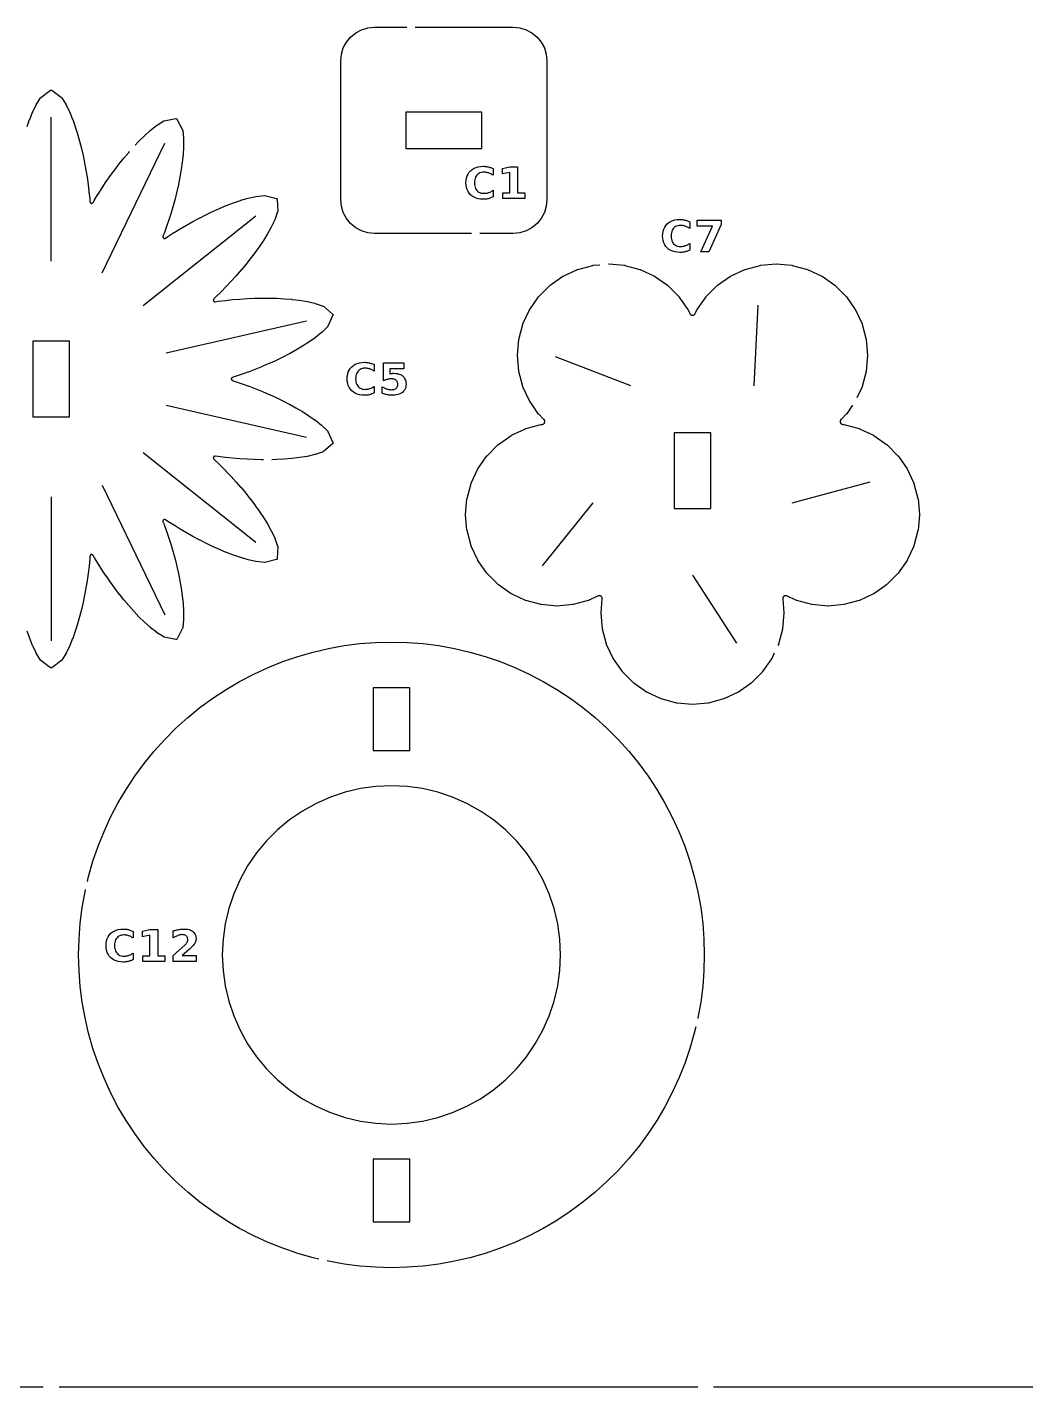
# Model space of a CAD drawing. Header units: millimetres. Extents: x 0 to 300, y 8 to 290.
# Drawn here: x 223.2 to 300, y 150 to 253.9 of the extents above; entities that cross this region are included whole.
import ezdxf

# ---------------------------------------------------------------- set-up
doc = ezdxf.new("R2010")
doc.units = ezdxf.units.MM
for name, color, linetype in [('CUT', 1, 'CONTINUOUS'), ('ENGRAVE', 5, 'CONTINUOUS'), ('SCORE', 7, 'CONTINUOUS')]:
    doc.layers.add(name, color=color, linetype=linetype)

msp = doc.modelspace()

# ---------------------------------------------------------------- linework, layer by layer
at = {"layer": 'CUT', "color": 1}
for points in [[(257.109, 238.125), (249.6963, 238.125), (249.1976, 238.1741), (248.7145, 238.3207), (248.2692, 238.5587), (247.8789, 238.8789), (247.5587, 239.2692), (247.3207, 239.7145), (247.1741, 240.1976), (247.125, 240.6963), (247.125, 251.3037), (247.1741, 251.8024), (247.3207, 252.2855), (247.5587, 252.7308), (247.8789, 253.1211), (248.2692, 253.4413), (248.7145, 253.6793), (249.1976, 253.8259), (249.6963, 253.875), (252.1633, 253.875)], [(252.8133, 253.875), (260.3037, 253.875), (260.8024, 253.8259), (261.2855, 253.6793), (261.7308, 253.4413), (262.1211, 253.1211), (262.4413, 252.7308), (262.6793, 252.2855), (262.8259, 251.8024), (262.875, 251.3037), (262.875, 240.6963), (262.8259, 240.1976), (262.6793, 239.7145), (262.4413, 239.2692), (262.1211, 238.8789), (261.7308, 238.5587), (261.2855, 238.3207), (260.8024, 238.1741), (260.3037, 238.125), (257.759, 238.125)], [(223.16, 246.2762), (223.3553, 246.8238), (223.3575, 246.8296), (223.581, 247.3765), (223.5845, 247.3844), (223.8486, 247.9297), (223.8555, 247.9423), (224.1938, 248.487), (224.2034, 248.5011), (224.2166, 248.5119), (224.9519, 249.0585), (224.9989, 249.0902), (225.0459, 249.0585), (225.7812, 248.512), (225.7944, 248.5012), (225.8041, 248.4871), (226.1424, 247.9424), (226.1493, 247.9298), (226.4134, 247.3845), (226.4169, 247.3766), (226.6405, 246.8298), (226.6427, 246.824), (226.8381, 246.2764), (226.8397, 246.2717), (227.0134, 245.7237), (227.0146, 245.7197), (227.1703, 245.1714), (227.1712, 245.1679), (227.3113, 244.6194), (227.3121, 244.6162), (227.4381, 244.0676), (227.4388, 244.0646), (227.5518, 243.5159), (227.5524, 243.513), (227.6533, 242.9643), (227.6538, 242.9615), (227.7431, 242.4128), (227.7435, 242.4101), (227.8216, 241.8613), (227.8219, 241.8587), (227.8892, 241.3099), (227.8895, 241.3072), (227.946, 240.7584), (227.9463, 240.7558), (227.9651, 240.5318), (227.9669, 240.5179), (227.9697, 240.5061), (227.9736, 240.4946), (227.9786, 240.4836), (227.9846, 240.4731), (227.9916, 240.4632), (227.9996, 240.454), (228.0084, 240.4457), (228.018, 240.4382), (228.0282, 240.4317), (228.039, 240.4263), (228.0503, 240.4219), (228.062, 240.4186), (228.074, 240.4165), (228.086, 240.4156), (228.0982, 240.4158), (228.1102, 240.4172), (228.1221, 240.4197), (228.1336, 240.4234), (228.1448, 240.4282), (228.1554, 240.4341), (228.1654, 240.441), (228.1747, 240.4488), (228.1832, 240.4574), (228.1908, 240.4669), (228.1984, 240.4785), (228.3126, 240.6722), (228.3139, 240.6745), (228.603, 241.1444), (228.6044, 241.1467), (228.903, 241.612), (228.9045, 241.6142), (229.2129, 242.0748), (229.2144, 242.077), (229.5329, 242.5327), (229.5346, 242.535), (229.8635, 242.9857), (229.8653, 242.988), (230.2051, 243.4333), (230.207, 243.4358), (230.5586, 243.8754), (230.5607, 243.8779), (230.9248, 244.3113), (230.9272, 244.3141), (230.9825, 244.3765)], [(231.4173, 244.8595), (231.7024, 245.1621), (231.7058, 245.1656), (232.1194, 245.5742), (232.1239, 245.5785), (232.5626, 245.9742), (232.5692, 245.9798), (233.0437, 246.3566), (233.0554, 246.3649), (233.5965, 246.709), (233.6113, 246.7174), (233.6279, 246.7214), (234.5275, 246.8949), (234.5836, 246.9031), (234.6122, 246.8541), (235.0376, 246.0427), (235.0448, 246.0272), (235.0474, 246.0103), (235.1158, 245.3728), (235.1166, 245.3584), (235.118, 244.7526), (235.1177, 244.7439), (235.0818, 244.1542), (235.0813, 244.148), (235.0198, 243.5699), (235.0192, 243.565), (234.9379, 242.9959), (234.9372, 242.9918), (234.8396, 242.4302), (234.839, 242.4266), (234.7272, 241.8717), (234.7265, 241.8684), (234.602, 241.3195), (234.6013, 241.3165), (234.4651, 240.7731), (234.4644, 240.7703), (234.3172, 240.2321), (234.3164, 240.2294), (234.1588, 239.6963), (234.158, 239.6936), (233.9902, 239.1653), (233.9894, 239.1628), (233.8119, 238.6392), (233.811, 238.6367), (233.6238, 238.1177), (233.6229, 238.1152), (233.5427, 237.9052), (233.5383, 237.8919), (233.5357, 237.8801), (233.5342, 237.8681), (233.5339, 237.8559), (233.5348, 237.8438), (233.5368, 237.8319), (233.54, 237.8202), (233.5443, 237.8089), (233.5497, 237.798), (233.5561, 237.7877), (233.5635, 237.7781), (233.5718, 237.7692), (233.5809, 237.7612), (233.5907, 237.7541), (233.6012, 237.748), (233.6122, 237.743), (233.6237, 237.739), (233.6355, 237.7362), (233.6475, 237.7345), (233.6596, 237.734), (233.6717, 237.7346), (233.6837, 237.7365), (233.6955, 237.7395), (233.7069, 237.7436), (233.7178, 237.7488), (233.7298, 237.756), (233.9167, 237.881), (233.9189, 237.8824), (234.3832, 238.1804), (234.3854, 238.1818), (234.8564, 238.4715), (234.8587, 238.4729), (235.3364, 238.754), (235.3388, 238.7554), (235.8234, 239.0278), (235.8259, 239.0291), (236.3178, 239.2924), (236.3204, 239.2938), (236.8198, 239.5475), (236.8226, 239.5489), (237.33, 239.7924), (237.3331, 239.7938), (237.8492, 240.0263), (237.8525, 240.0278), (238.3782, 240.2479), (238.3821, 240.2495), (238.9188, 240.4554), (238.9235, 240.4571), (239.4734, 240.6458), (239.4794, 240.6477), (240.0463, 240.8139), (240.0546, 240.8161), (240.6456, 240.9497), (240.6598, 240.9521), (241.2966, 241.0273), (241.3136, 241.0285), (241.3303, 241.0249), (242.216, 240.7909), (242.2701, 240.7739), (242.2747, 240.7173), (242.3058, 239.8017), (242.3056, 239.7847), (242.3006, 239.7683), (242.0857, 239.1642), (242.0802, 239.1509), (241.8185, 238.6045), (241.8145, 238.5968), (241.5264, 238.0811), (241.5232, 238.0757), (241.2169, 237.5815), (241.2142, 237.5774), (240.8941, 237.0999), (240.8917, 237.0965), (240.5601, 236.6329), (240.5579, 236.6299), (240.2165, 236.1785), (240.2144, 236.1758), (239.8641, 235.7353), (239.8622, 235.7329), (239.5037, 235.3024), (239.5018, 235.3001), (239.1357, 234.8792), (239.1338, 234.877), (238.7605, 234.4651), (238.7586, 234.4631), (238.3783, 234.0599), (238.3764, 234.0579), (237.9893, 233.6632), (237.9874, 233.6613), (237.5936, 233.2749), (237.5917, 233.2731), (237.4283, 233.1187), (237.4186, 233.1087), (237.4111, 233.0991), (237.4045, 233.0889), (237.399, 233.0781), (237.3945, 233.0669), (237.3912, 233.0552), (237.389, 233.0433), (237.388, 233.0312), (237.3881, 233.0191), (237.3894, 233.007), (237.3919, 232.9951), (237.3955, 232.9836), (237.4002, 232.9724), (237.406, 232.9617), (237.4128, 232.9517), (237.4206, 232.9424), (237.4292, 232.9338), (237.4386, 232.9261), (237.4486, 232.9194), (237.4593, 232.9137), (237.4705, 232.9091), (237.4821, 232.9055), (237.494, 232.9031), (237.5061, 232.9019), (237.5182, 232.9018), (237.5321, 232.9031), (237.7547, 232.9346), (237.7573, 232.935), (238.305, 233.002), (238.3076, 233.0023), (238.8576, 233.0589), (238.8602, 233.0592), (239.4126, 233.1052), (239.4154, 233.1054), (239.9702, 233.1405), (239.973, 233.1407), (240.5304, 233.1645), (240.5334, 233.1646), (241.0934, 233.1765), (241.0965, 233.1765), (241.6594, 233.1758), (241.6627, 233.1757), (242.2286, 233.1612), (242.2323, 233.1611), (242.8014, 233.1314), (242.8056, 233.1311), (243.3785, 233.0838), (243.3834, 233.0833), (243.9608, 233.0147), (243.967, 233.0138), (244.5498, 232.9176), (244.5583, 232.9159), (245.1487, 232.7798), (245.1626, 232.7759), (245.7689, 232.5673), (245.7848, 232.561), (245.7982, 232.5506), (246.4947, 231.9554), (246.5361, 231.9166), (246.5157, 231.8637), (246.1465, 231.0252), (246.1389, 231.01), (246.1273, 230.9974), (245.6715, 230.5464), (245.6608, 230.5368), (245.188, 230.158), (245.181, 230.1528), (244.6976, 229.8132), (244.6925, 229.8097), (244.2021, 229.4974), (244.1979, 229.4948), (243.7022, 229.2035), (243.6986, 229.2014), (243.1987, 228.9276), (243.1955, 228.9259), (242.692, 228.6673), (242.689, 228.6658), (242.1822, 228.4209), (242.1794, 228.4196), (241.6697, 228.1873), (241.667, 228.1861), (241.1545, 227.9656), (241.1519, 227.9645), (240.6368, 227.7554), (240.6342, 227.7544), (240.1166, 227.5561), (240.1141, 227.5552), (239.594, 227.3675), (239.5915, 227.3666), (239.069, 227.1894), (239.0665, 227.1886), (238.8523, 227.1204), (238.8392, 227.1155), (238.8283, 227.1102), (238.818, 227.1038), (238.8083, 227.0965), (238.7994, 227.0883), (238.7913, 227.0792), (238.7842, 227.0694), (238.778, 227.059), (238.7729, 227.048), (238.7688, 227.0366), (238.7659, 227.0248), (238.7641, 227.0128), (238.7636, 227.0007), (238.7641, 226.9886), (238.7659, 226.9766), (238.7688, 226.9648), (238.7729, 226.9534), (238.778, 226.9424), (238.7842, 226.9319), (238.7913, 226.9222), (238.7994, 226.9131), (238.8083, 226.9049), (238.818, 226.8976), (238.8283, 226.8912), (238.8392, 226.8859), (238.8523, 226.881), (239.0666, 226.8128), (239.069, 226.812), (239.5915, 226.6348), (239.594, 226.6339), (240.1141, 226.4463), (240.1166, 226.4454), (240.6343, 226.2472), (240.6368, 226.2462), (241.152, 226.0371), (241.1546, 226.036), (241.6671, 225.8156), (241.6698, 225.8144), (242.1795, 225.5821), (242.1824, 225.5808), (242.6891, 225.3359), (242.6921, 225.3344), (243.1957, 225.0759), (243.1989, 225.0742), (243.6988, 224.8004), (243.7025, 224.7984), (244.1981, 224.5071), (244.2023, 224.5046), (244.6927, 224.1922), (244.6979, 224.1888), (245.1814, 223.8492), (245.1883, 223.844), (245.6611, 223.4653), (245.6719, 223.4557), (246.1277, 223.0047), (246.1393, 222.9922), (246.1469, 222.9769), (246.5161, 222.1385), (246.5366, 222.0855), (246.4952, 222.0467), (245.7988, 221.4515), (245.7853, 221.441), (245.7695, 221.4347), (245.1631, 221.2261), (245.1493, 221.2222), (244.5589, 221.086), (244.5504, 221.0844), (243.9676, 220.9881), (243.9614, 220.9872), (243.384, 220.9186), (243.3791, 220.9181), (242.8062, 220.8707), (242.802, 220.8704), (242.2329, 220.8406), (242.2292, 220.8405), (241.862, 220.8311)], [(280.2444, 206.0408), (280.056, 205.6368), (280.0507, 205.6266), (280.0446, 205.617), (279.3592, 204.6381), (279.3522, 204.629), (279.3445, 204.6205), (278.4995, 203.7755), (278.491, 203.7678), (278.4819, 203.7608), (277.503, 203.0754), (277.4934, 203.0693), (277.4832, 203.064), (276.4002, 202.5589), (276.3896, 202.5546), (276.3787, 202.5511), (275.2244, 202.2418), (275.2132, 202.2394), (275.2019, 202.2379), (274.0114, 202.1337), (274, 202.1332), (273.9886, 202.1337), (272.7981, 202.2379), (272.7868, 202.2394), (272.7756, 202.2418), (271.6213, 202.5511), (271.6104, 202.5546), (271.5998, 202.5589), (270.5168, 203.064), (270.5066, 203.0693), (270.497, 203.0754), (269.5181, 203.7608), (269.509, 203.7678), (269.5005, 203.7755), (268.6555, 204.6205), (268.6478, 204.629), (268.6408, 204.6381), (267.9554, 205.617), (267.9493, 205.6266), (267.944, 205.6368), (267.4389, 206.7198), (267.4346, 206.7304), (267.4311, 206.7413), (267.1218, 207.8956), (267.1194, 207.9068), (267.1179, 207.9181), (267.0137, 209.1086), (267.0132, 209.12), (267.0137, 209.1314), (267.1067, 210.1942), (267.1076, 210.2184), (267.1062, 210.2408), (267.1026, 210.2629), (267.0968, 210.2846), (267.0888, 210.3056), (267.0789, 210.3256), (267.0669, 210.3446), (267.0532, 210.3623), (267.0377, 210.3786), (267.0207, 210.3932), (267.0024, 210.4061), (266.9828, 210.417), (266.9623, 210.426), (266.9409, 210.4329), (266.919, 210.4376), (266.8967, 210.4401), (266.8743, 210.4404), (266.852, 210.4384), (266.8299, 210.4343), (266.8084, 210.4279), (266.7859, 210.4188), (266.0527, 210.0768), (266.0421, 210.0725), (266.0312, 210.069), (264.8769, 209.7597), (264.8657, 209.7573), (264.8544, 209.7558), (263.6639, 209.6516), (263.6525, 209.6511), (263.6411, 209.6516), (262.4506, 209.7558), (262.4393, 209.7573), (262.4281, 209.7597), (261.2738, 210.069), (261.2629, 210.0725), (261.2523, 210.0768), (260.1693, 210.5819), (260.1591, 210.5872), (260.1495, 210.5933), (259.1706, 211.2787), (259.1615, 211.2857), (259.1531, 211.2934), (258.308, 212.1384), (258.3003, 212.1469), (258.2934, 212.156), (257.6079, 213.1349), (257.6018, 213.1445), (257.5965, 213.1546), (257.0915, 214.2377), (257.0871, 214.2483), (257.0836, 214.2592), (256.7743, 215.4135), (256.7719, 215.4247), (256.7704, 215.436), (256.6662, 216.6265), (256.6657, 216.6379), (256.6662, 216.6493), (256.7704, 217.8398), (256.7719, 217.8511), (256.7743, 217.8623), (257.0836, 219.0166), (257.0871, 219.0275), (257.0915, 219.0381), (257.5965, 220.1211), (257.6018, 220.1313), (257.6079, 220.1409), (258.2934, 221.1198), (258.3003, 221.1289), (258.308, 221.1373), (259.1531, 221.9824), (259.1615, 221.9901), (259.1706, 221.997), (260.1495, 222.6825), (260.1591, 222.6886), (260.1693, 222.6939), (261.2523, 223.1989), (261.2629, 223.2033), (261.2738, 223.2068), (262.4281, 223.5161), (262.4393, 223.5185), (262.4506, 223.52), (262.5129, 223.5255), (262.5367, 223.5287), (262.5582, 223.5339), (262.5792, 223.5412), (262.5993, 223.5505), (262.6185, 223.5617), (262.6364, 223.5748), (262.6529, 223.5895), (262.6679, 223.6059), (262.6813, 223.6236), (262.6928, 223.6425), (262.7024, 223.6625), (262.71, 223.6834), (262.7155, 223.7049), (262.7188, 223.7268), (262.72, 223.7489), (262.719, 223.7711), (262.7158, 223.793), (262.7105, 223.8146), (262.7031, 223.8355), (262.6936, 223.8555), (262.6822, 223.8746), (262.669, 223.8924), (262.6529, 223.9102), (262.2604, 224.3027), (262.2527, 224.3111), (262.2457, 224.3202), (261.5603, 225.2991), (261.5542, 225.3087), (261.5489, 225.3189), (261.0438, 226.4019), (261.0395, 226.4125), (261.036, 226.4234), (260.7267, 227.5777), (260.7243, 227.5889), (260.7228, 227.6002), (260.6186, 228.7907), (260.6181, 228.8021), (260.6186, 228.8135), (260.7228, 230.004), (260.7243, 230.0153), (260.7267, 230.0265), (261.036, 231.1808), (261.0395, 231.1917), (261.0438, 231.2023), (261.5489, 232.2854), (261.5542, 232.2955), (261.5603, 232.3051), (262.2457, 233.284), (262.2527, 233.2931), (262.2604, 233.3016), (263.1054, 234.1466), (263.1139, 234.1543), (263.123, 234.1613), (264.1019, 234.8467), (264.1115, 234.8528), (264.1216, 234.8581), (265.2047, 235.3632), (265.2153, 235.3675), (265.2262, 235.371), (266.3805, 235.6803), (266.3917, 235.6827), (266.403, 235.6842), (266.9315, 235.7305)], [(267.579, 235.7871), (267.5935, 235.7884), (267.6049, 235.7889), (267.6163, 235.7884), (268.8068, 235.6842), (268.8181, 235.6827), (268.8293, 235.6803), (269.9836, 235.371), (269.9945, 235.3675), (270.0051, 235.3632), (271.0881, 234.8581), (271.0983, 234.8528), (271.1079, 234.8467), (272.0868, 234.1613), (272.0959, 234.1543), (272.1043, 234.1466), (272.9494, 233.3016), (272.9571, 233.2931), (272.964, 233.284), (273.6495, 232.3051), (273.6556, 232.2955), (273.6609, 232.2854), (273.7953, 231.9972), (273.8065, 231.9759), (273.8187, 231.9574), (273.8327, 231.9402), (273.8484, 231.9245), (273.8655, 231.9103), (273.8839, 231.898), (273.9034, 231.8875), (273.9239, 231.8789), (273.9451, 231.8725), (273.9668, 231.8681), (273.9889, 231.8659), (274.0111, 231.8659), (274.0332, 231.8681), (274.0549, 231.8725), (274.0761, 231.8789), (274.0966, 231.8875), (274.1161, 231.898), (274.1345, 231.9103), (274.1516, 231.9245), (274.1673, 231.9402), (274.1813, 231.9574), (274.1935, 231.9759), (274.2047, 231.9972), (274.3391, 232.2854), (274.3444, 232.2955), (274.3505, 232.3051), (275.036, 233.284), (275.0429, 233.2931), (275.0506, 233.3016), (275.8957, 234.1466), (275.9041, 234.1543), (275.9132, 234.1613), (276.8921, 234.8467), (276.9017, 234.8528), (276.9119, 234.8581), (277.9949, 235.3632), (278.0055, 235.3675), (278.0164, 235.371), (279.1707, 235.6803), (279.1819, 235.6827), (279.1932, 235.6842), (280.3837, 235.7884), (280.3951, 235.7889), (280.4065, 235.7884), (281.597, 235.6842), (281.6083, 235.6827), (281.6195, 235.6803), (282.7738, 235.371), (282.7847, 235.3675), (282.7953, 235.3632), (283.8784, 234.8581), (283.8885, 234.8528), (283.8981, 234.8467), (284.877, 234.1613), (284.8861, 234.1543), (284.8946, 234.1466), (285.7396, 233.3016), (285.7473, 233.2931), (285.7543, 233.284), (286.4397, 232.3051), (286.4458, 232.2955), (286.4511, 232.2854), (286.9562, 231.2023), (286.9605, 231.1917), (286.964, 231.1808), (287.2733, 230.0265), (287.2757, 230.0153), (287.2772, 230.004), (287.3814, 228.8135), (287.3819, 228.8021), (287.3814, 228.7907), (287.2772, 227.6002), (287.2757, 227.5889), (287.2733, 227.5777), (286.964, 226.4234), (286.9605, 226.4125), (286.9562, 226.4019), (286.5638, 225.5606)], [(286.233, 225.0039), (285.7543, 224.3202), (285.7473, 224.3111), (285.7396, 224.3027), (285.3471, 223.9102), (285.331, 223.8924), (285.3178, 223.8746), (285.3064, 223.8555), (285.297, 223.8355), (285.2895, 223.8146), (285.2842, 223.7931), (285.281, 223.7711), (285.28, 223.749), (285.2812, 223.7268), (285.2845, 223.7049), (285.29, 223.6834), (285.2976, 223.6626), (285.3072, 223.6426), (285.3187, 223.6236), (285.332, 223.6059), (285.3471, 223.5896), (285.3636, 223.5748), (285.3815, 223.5618), (285.4006, 223.5505), (285.4208, 223.5412), (285.4417, 223.534), (285.4633, 223.5288), (285.4871, 223.5255), (285.5494, 223.52), (285.5607, 223.5185), (285.5719, 223.5161), (286.7262, 223.2068), (286.7371, 223.2033), (286.7477, 223.1989), (287.8307, 222.6939), (287.8409, 222.6886), (287.8505, 222.6825), (288.8294, 221.997), (288.8385, 221.9901), (288.8469, 221.9824), (289.692, 221.1373), (289.6997, 221.1289), (289.7066, 221.1198), (290.3921, 220.1409), (290.3982, 220.1313), (290.4035, 220.1211), (290.9085, 219.0381), (290.9129, 219.0275), (290.9164, 219.0166), (291.2257, 217.8623), (291.2281, 217.8511), (291.2296, 217.8398), (291.3338, 216.6493), (291.3343, 216.6379), (291.3338, 216.6265), (291.2296, 215.436), (291.2281, 215.4247), (291.2257, 215.4135), (290.9164, 214.2592), (290.9129, 214.2483), (290.9085, 214.2377), (290.4035, 213.1546), (290.3982, 213.1445), (290.3921, 213.1349), (289.7066, 212.156), (289.6997, 212.1469), (289.692, 212.1384), (288.8469, 211.2934), (288.8385, 211.2857), (288.8294, 211.2787), (287.8505, 210.5933), (287.8409, 210.5872), (287.8307, 210.5819), (286.7477, 210.0768), (286.7371, 210.0725), (286.7262, 210.069), (285.5719, 209.7597), (285.5607, 209.7573), (285.5494, 209.7558), (284.3589, 209.6516), (284.3475, 209.6511), (284.3361, 209.6516), (283.1456, 209.7558), (283.1343, 209.7573), (283.1231, 209.7597), (281.9688, 210.069), (281.9579, 210.0725), (281.9473, 210.0768), (281.2141, 210.4188), (281.1916, 210.4279), (281.1701, 210.4343), (281.148, 210.4384), (281.1257, 210.4404), (281.1033, 210.4401), (281.081, 210.4376), (281.0591, 210.4329), (281.0377, 210.426), (281.0172, 210.417), (280.9976, 210.4061), (280.9793, 210.3932), (280.9623, 210.3786), (280.9468, 210.3623), (280.9331, 210.3446), (280.9211, 210.3256), (280.9112, 210.3056), (280.9032, 210.2846), (280.8974, 210.2629), (280.8938, 210.2408), (280.8924, 210.2184), (280.8933, 210.1942), (280.9863, 209.1314), (280.9868, 209.12), (280.9863, 209.1086), (280.8821, 207.9181), (280.8806, 207.9068), (280.8782, 207.8956), (280.5689, 206.7413), (280.5654, 206.7304), (280.5611, 206.7198), (280.5191, 206.6299)], [(241.2121, 220.8253), (241.0971, 220.8251), (241.094, 220.8251), (240.534, 220.837), (240.531, 220.8371), (239.9736, 220.8608), (239.9708, 220.861), (239.416, 220.896), (239.4132, 220.8962), (238.8608, 220.9422), (238.8582, 220.9425), (238.3082, 220.999), (238.3056, 220.9993), (237.7579, 221.0663), (237.7553, 221.0666), (237.5327, 221.0982), (237.5188, 221.0994), (237.5067, 221.0994), (237.4946, 221.0981), (237.4827, 221.0957), (237.4711, 221.0922), (237.4599, 221.0875), (237.4492, 221.0818), (237.4391, 221.0751), (237.4298, 221.0674), (237.4211, 221.0589), (237.4134, 221.0495), (237.4066, 221.0395), (237.4008, 221.0288), (237.3961, 221.0177), (237.3925, 221.0061), (237.39, 220.9942), (237.3887, 220.9822), (237.3886, 220.97), (237.3896, 220.958), (237.3918, 220.946), (237.3951, 220.9344), (237.3996, 220.9231), (237.4051, 220.9123), (237.4117, 220.9021), (237.4192, 220.8926), (237.4289, 220.8825), (237.5923, 220.7281), (237.5942, 220.7263), (237.9881, 220.3399), (237.9899, 220.3381), (238.3771, 219.9434), (238.379, 219.9415), (238.7594, 219.5383), (238.7612, 219.5363), (239.1346, 219.1244), (239.1365, 219.1223), (239.5026, 218.7013), (239.5045, 218.6991), (239.863, 218.2686), (239.865, 218.2662), (240.2154, 217.8257), (240.2174, 217.8231), (240.5589, 217.3716), (240.5611, 217.3687), (240.8927, 216.9051), (240.8951, 216.9017), (241.2153, 216.4242), (241.218, 216.4201), (241.5243, 215.9259), (241.5275, 215.9206), (241.8157, 215.4049), (241.8197, 215.3972), (242.0814, 214.8508), (242.0869, 214.8375), (242.3019, 214.2334), (242.3069, 214.2171), (242.3071, 214.2), (242.276, 213.2844), (242.2715, 213.2278), (242.2174, 213.2108), (241.3317, 212.9767), (241.315, 212.9731), (241.298, 212.9743), (240.6612, 213.0495), (240.647, 213.0519), (240.056, 213.1854), (240.0476, 213.1876), (239.4807, 213.3538), (239.4748, 213.3557), (238.9248, 213.5443), (238.9202, 213.546), (238.3834, 213.7519), (238.3796, 213.7534), (237.8538, 213.9735), (237.8505, 213.975), (237.3343, 214.2074), (237.3313, 214.2088), (236.8238, 214.4523), (236.8211, 214.4537), (236.3216, 214.7074), (236.319, 214.7087), (235.8271, 214.972), (235.8246, 214.9733), (235.3399, 215.2457), (235.3376, 215.247), (234.8598, 215.5281), (234.8575, 215.5295), (234.3865, 215.8191), (234.3843, 215.8205), (233.92, 216.1185), (233.9178, 216.1199), (233.7309, 216.2449), (233.7189, 216.2521), (233.7079, 216.2573), (233.6965, 216.2614), (233.6848, 216.2644), (233.6728, 216.2662), (233.6607, 216.2669), (233.6486, 216.2664), (233.6366, 216.2647), (233.6248, 216.2619), (233.6133, 216.2579), (233.6023, 216.2528), (233.5918, 216.2467), (233.582, 216.2396), (233.5729, 216.2316), (233.5646, 216.2228), (233.5572, 216.2132), (233.5508, 216.2029), (233.5454, 216.192), (233.5411, 216.1807), (233.5379, 216.169), (233.5359, 216.157), (233.535, 216.1449), (233.5353, 216.1328), (233.5368, 216.1208), (233.5394, 216.1089), (233.5438, 216.0957), (233.624, 215.8856), (233.6249, 215.8832), (233.8121, 215.3642), (233.813, 215.3617), (233.9906, 214.8381), (233.9915, 214.8356), (234.1592, 214.3073), (234.1601, 214.3046), (234.3178, 213.7715), (234.3185, 213.7688), (234.4658, 213.2307), (234.4665, 213.2278), (234.6027, 212.6845), (234.6035, 212.6814), (234.728, 212.1325), (234.7287, 212.1293), (234.8405, 211.5744), (234.8412, 211.5708), (234.9388, 211.0092), (234.9395, 211.0051), (235.0208, 210.436), (235.0214, 210.4311), (235.083, 209.853), (235.0835, 209.8468), (235.1195, 209.2571), (235.1197, 209.2484), (235.1184, 208.6426), (235.1177, 208.6282), (235.0493, 207.9907), (235.0467, 207.9738), (235.0395, 207.9583), (234.6142, 207.1469), (234.5856, 207.0979), (234.5294, 207.1061), (233.6298, 207.2794), (233.6133, 207.2834), (233.5984, 207.2919), (233.0573, 207.6359), (233.0456, 207.6442), (232.5711, 208.0209), (232.5645, 208.0265), (232.1258, 208.4222), (232.1213, 208.4265), (231.7076, 208.8351), (231.7042, 208.8386), (231.3099, 209.257), (231.3071, 209.2601), (230.9289, 209.6865), (230.9265, 209.6893), (230.5624, 210.1226), (230.5602, 210.1252), (230.2087, 210.5648), (230.2068, 210.5672), (229.8669, 211.0125), (229.8651, 211.0148), (229.5361, 211.4654), (229.5345, 211.4677), (229.2159, 211.9234), (229.2144, 211.9256), (228.9059, 212.3862), (228.9044, 212.3884), (228.6058, 212.8537), (228.6044, 212.8559), (228.3153, 213.3259), (228.3139, 213.3281), (228.1998, 213.5218), (228.1921, 213.5335), (228.1845, 213.5429), (228.176, 213.5516), (228.1667, 213.5594), (228.1567, 213.5662), (228.1461, 213.5721), (228.135, 213.5769), (228.1234, 213.5806), (228.1116, 213.5831), (228.0995, 213.5845), (228.0874, 213.5848), (228.0753, 213.5838), (228.0633, 213.5817), (228.0517, 213.5784), (228.0404, 213.574), (228.0295, 213.5686), (228.0193, 213.5621), (228.0097, 213.5546), (228.0009, 213.5463), (227.993, 213.5371), (227.9859, 213.5272), (227.9799, 213.5167), (227.9749, 213.5057), (227.971, 213.4942), (227.9683, 213.4824), (227.9664, 213.4685), (227.9476, 213.2445), (227.9474, 213.2419), (227.8909, 212.6931), (227.8906, 212.6904), (227.8234, 212.1416), (227.8231, 212.139), (227.745, 211.5902), (227.7446, 211.5875), (227.6554, 211.0387), (227.6549, 211.0359), (227.5541, 210.4872), (227.5535, 210.4843), (227.4405, 209.9357), (227.4398, 209.9326), (227.3139, 209.3841), (227.3131, 209.3808), (227.173, 208.8324), (227.1721, 208.8288), (227.0164, 208.2805), (227.0153, 208.2765), (226.8416, 207.7285), (226.84, 207.7238), (226.6447, 207.1762), (226.6425, 207.1704), (226.419, 206.6235), (226.4155, 206.6156), (226.1514, 206.0703), (226.1445, 206.0577), (225.8062, 205.513), (225.7966, 205.4989), (225.7834, 205.4881), (225.0481, 204.9415), (225.0011, 204.9098), (224.9541, 204.9415), (224.2188, 205.488), (224.2056, 205.4988), (224.1959, 205.5129), (223.8576, 206.0576), (223.8507, 206.0702), (223.5866, 206.6155), (223.5831, 206.6234), (223.3595, 207.1702), (223.3573, 207.176), (223.1619, 207.7236)], [(227.7762, 188.6167), (227.8629, 188.9906), (228.196, 190.1548), (228.5877, 191.3006), (229.0369, 192.4251), (229.5424, 193.5254), (230.1031, 194.5987), (230.7174, 195.6423), (231.3837, 196.6533), (232.1004, 197.6293), (232.8657, 198.5678), (233.6774, 199.4663), (234.5337, 200.3226), (235.4322, 201.1343), (236.3707, 201.8996), (237.3467, 202.6163), (238.3577, 203.2826), (239.4013, 203.8969), (240.4746, 204.4576), (241.5749, 204.9631), (242.6994, 205.4123), (243.8452, 205.804), (245.0094, 206.1371), (246.189, 206.4108), (247.3809, 206.6244), (248.5821, 206.7774), (249.7895, 206.8693), (251, 206.9), (252.2105, 206.8693), (253.4179, 206.7774), (254.6191, 206.6244), (255.811, 206.4108), (256.9906, 206.1371), (258.1548, 205.804), (259.3006, 205.4123), (260.4251, 204.9631), (261.5254, 204.4576), (262.5987, 203.8969), (263.6423, 203.2826), (264.6533, 202.6163), (265.6293, 201.8996), (266.5678, 201.1343), (267.4663, 200.3226), (268.3226, 199.4663), (269.1343, 198.5678), (269.8996, 197.6293), (270.6163, 196.6533), (271.2826, 195.6423), (271.8969, 194.5987), (272.4576, 193.5254), (272.9631, 192.4251), (273.4123, 191.3006), (273.804, 190.1548), (274.1371, 188.9906), (274.4108, 187.811), (274.6244, 186.6191), (274.7774, 185.4179), (274.8693, 184.2105), (274.9, 183), (274.8693, 181.7895), (274.7774, 180.5821), (274.6244, 179.3809), (274.4108, 178.189), (274.3988, 178.1371)], [(245.4436, 159.7622), (245.0094, 159.8629), (243.8452, 160.196), (242.6994, 160.5877), (241.5749, 161.0369), (240.4746, 161.5424), (239.4013, 162.1031), (238.3577, 162.7174), (237.3467, 163.3837), (236.3707, 164.1004), (235.4322, 164.8657), (234.5337, 165.6774), (233.6774, 166.5337), (232.8657, 167.4322), (232.1004, 168.3707), (231.3837, 169.3467), (230.7174, 170.3577), (230.1031, 171.4013), (229.5424, 172.4746), (229.0369, 173.5749), (228.5877, 174.6994), (228.196, 175.8452), (227.8629, 177.0094), (227.5892, 178.189), (227.3756, 179.3809), (227.2226, 180.5821), (227.1307, 181.7895), (227.1, 183), (227.1307, 184.2105), (227.2226, 185.4179), (227.3756, 186.6191), (227.5892, 187.811), (227.6292, 187.9835)], [(274.2518, 177.504), (274.1371, 177.0094), (273.804, 175.8452), (273.4123, 174.6994), (272.9631, 173.5749), (272.4576, 172.4746), (271.8969, 171.4013), (271.2826, 170.3577), (270.6163, 169.3467), (269.8996, 168.3707), (269.1343, 167.4322), (268.3226, 166.5337), (267.4663, 165.6774), (266.5678, 164.8657), (265.6293, 164.1004), (264.6533, 163.3837), (263.6423, 162.7174), (262.5987, 162.1031), (261.5254, 161.5424), (260.4251, 161.0369), (259.3006, 160.5877), (258.1548, 160.196), (256.9906, 159.8629), (255.811, 159.5892), (254.6191, 159.3756), (253.4179, 159.2226), (252.2105, 159.1307), (251, 159.1), (249.7895, 159.1307), (248.5821, 159.2226), (247.3809, 159.3756), (246.189, 159.5892), (246.0768, 159.6152)], [(175.6, 150), (224.4, 150)], [(225.6, 150), (274.4, 150)], [(275.6, 150), (300, 150)]]:
    msp.add_lwpolyline(points, dxfattribs=at)
for points in [[(257.895, 244.605), (257.895, 247.395), (252.105, 247.395), (252.105, 244.605), (257.895, 244.605)], [(226.395, 224.105), (226.395, 229.895), (223.605, 229.895), (223.605, 224.105), (226.395, 224.105)], [(272.605, 222.895), (272.605, 217.105), (275.395, 217.105), (275.395, 222.895), (272.605, 222.895)], [(249.605, 198.9286), (249.605, 198.605), (252.395, 198.605), (252.395, 199.0714), (252.395, 203.3929), (252.395, 203.395), (249.605, 203.395), (249.605, 203.3571), (249.605, 198.9286)], [(263.7048, 185.3749), (263.4315, 186.5371), (263.0521, 187.669), (262.5699, 188.7611), (261.989, 189.8041), (261.3143, 190.789), (260.5516, 191.7075), (259.7075, 192.5516), (258.789, 193.3143), (257.8041, 193.989), (256.7611, 194.5699), (255.669, 195.0521), (254.5371, 195.4315), (253.3749, 195.7048), (252.1926, 195.8698), (251, 195.9249), (249.8074, 195.8698), (248.6251, 195.7048), (247.4629, 195.4315), (246.331, 195.0521), (245.2389, 194.5699), (244.1959, 193.989), (243.211, 193.3143), (242.2925, 192.5516), (241.4484, 191.7075), (240.6857, 190.789), (240.011, 189.8041), (239.4301, 188.7611), (238.9479, 187.669), (238.5685, 186.5371), (238.2952, 185.3749), (238.1302, 184.1926), (238.0751, 183), (238.1302, 181.8074), (238.2952, 180.6251), (238.5685, 179.4629), (238.9479, 178.331), (239.4301, 177.2389), (240.011, 176.1959), (240.6857, 175.211), (241.4484, 174.2925), (242.2925, 173.4484), (243.211, 172.6857), (244.1959, 172.011), (245.2389, 171.4301), (246.331, 170.9479), (247.4629, 170.5685), (248.6251, 170.2952), (249.8074, 170.1302), (251, 170.0751), (252.1926, 170.1302), (253.3749, 170.2952), (254.5371, 170.5685), (255.669, 170.9479), (256.7611, 171.4301), (257.8041, 172.011), (258.789, 172.6857), (259.7075, 173.4484), (260.5516, 174.2925), (261.3143, 175.211), (261.989, 176.1959), (262.5699, 177.2389), (263.0521, 178.331), (263.4315, 179.4629), (263.7048, 180.6251), (263.8698, 181.8074), (263.9249, 183), (263.8698, 184.1926), (263.7048, 185.3749)], [(249.605, 166.9286), (249.605, 162.6071), (249.605, 162.605), (252.395, 162.605), (252.395, 162.6429), (252.395, 167.0714), (252.395, 167.395), (249.605, 167.395), (249.605, 166.9286)]]:
    msp.add_lwpolyline(points, close=True, dxfattribs=at)
at = {"layer": 'ENGRAVE', "color": 5}
for points in [[(258.7007, 240.8798), (258.6419, 240.8537), (258.5824, 240.8299), (258.522, 240.8086), (258.4609, 240.7898), (258.3989, 240.7734), (258.336, 240.7594), (258.2723, 240.7481), (258.2076, 240.7392), (258.1421, 240.7329), (258.0756, 240.7291), (258.0083, 240.7278), (257.8129, 240.7372), (257.6316, 240.7655), (257.4642, 240.8126), (257.3109, 240.8786), (257.1716, 240.9635), (257.0464, 241.0672), (256.9379, 241.187), (256.8492, 241.3202), (256.7802, 241.4669), (256.731, 241.6271), (256.7014, 241.8006), (256.6915, 241.9876), (256.7014, 242.175), (256.731, 242.349), (256.7802, 242.5094), (256.8492, 242.6563), (256.9379, 242.7897), (257.0464, 242.9096), (257.1716, 243.0133), (257.3109, 243.0981), (257.4642, 243.1641), (257.6316, 243.2113), (257.8129, 243.2395), (258.0083, 243.249), (258.0756, 243.2477), (258.1421, 243.2439), (258.2076, 243.2376), (258.2723, 243.2287), (258.336, 243.2173), (258.3989, 243.2034), (258.4609, 243.187), (258.522, 243.1681), (258.5824, 243.1468), (258.6419, 243.1231), (258.7007, 243.0969), (258.7586, 243.0683), (258.7586, 242.5654), (258.7007, 242.6032), (258.643, 242.6375), (258.5857, 242.6683), (258.5286, 242.6956), (258.4717, 242.7193), (258.4152, 242.7395), (258.3582, 242.7564), (258.3003, 242.7703), (258.2414, 242.781), (258.1815, 242.7887), (258.1206, 242.7933), (258.0587, 242.7949), (257.9509, 242.7889), (257.8511, 242.771), (257.7592, 242.7411), (257.6753, 242.6994), (257.5994, 242.6457), (257.5314, 242.58), (257.4727, 242.5039), (257.4247, 242.4187), (257.3873, 242.3245), (257.3607, 242.2212), (257.3447, 242.1089), (257.3393, 241.9876), (257.3447, 241.8667), (257.3607, 241.7548), (257.3873, 241.6519), (257.4247, 241.5579), (257.4727, 241.4728), (257.5314, 241.3967), (257.5994, 241.3311), (257.6753, 241.2774), (257.7592, 241.2356), (257.8511, 241.2058), (257.9509, 241.1879), (258.0587, 241.1819), (258.1206, 241.1834), (258.1815, 241.188), (258.2414, 241.1957), (258.3003, 241.2065), (258.3582, 241.2203), (258.4152, 241.2372), (258.4717, 241.2574), (258.5286, 241.2812), (258.5857, 241.3084), (258.643, 241.3392), (258.7007, 241.3736), (258.7586, 241.4114), (258.7586, 240.9085), (258.7007, 240.8798)], [(260.0492, 241.2079), (260.0492, 242.7786), (259.4811, 242.6614), (259.4811, 243.0878), (260.0459, 243.205), (260.6416, 243.205), (260.6416, 241.2079), (261.195, 241.2079), (261.195, 240.775), (259.4958, 240.775), (259.4958, 241.2079), (260.0492, 241.2079)], [(273.7257, 236.8187), (273.6669, 236.7925), (273.6074, 236.7688), (273.547, 236.7475), (273.4859, 236.7286), (273.4239, 236.7122), (273.361, 236.6983), (273.2973, 236.6869), (273.2326, 236.678), (273.1671, 236.6717), (273.1006, 236.6679), (273.0333, 236.6666), (272.8379, 236.676), (272.6566, 236.7043), (272.4892, 236.7515), (272.3359, 236.8174), (272.1966, 236.9023), (272.0714, 237.006), (271.9629, 237.1258), (271.8742, 237.2591), (271.8052, 237.4058), (271.756, 237.5659), (271.7264, 237.7394), (271.7165, 237.9264), (271.7264, 238.1139), (271.756, 238.2878), (271.8052, 238.4482), (271.8742, 238.5951), (271.9629, 238.7285), (272.0714, 238.8484), (272.1966, 238.9521), (272.3359, 239.037), (272.4892, 239.1029), (272.6566, 239.1501), (272.8379, 239.1784), (273.0333, 239.1878), (273.1006, 239.1865), (273.1671, 239.1827), (273.2326, 239.1764), (273.2973, 239.1675), (273.361, 239.1561), (273.4239, 239.1422), (273.4859, 239.1258), (273.547, 239.1069), (273.6074, 239.0856), (273.6669, 239.0619), (273.7257, 239.0357), (273.7836, 239.0071), (273.7836, 238.5042), (273.7257, 238.542), (273.668, 238.5763), (273.6107, 238.6071), (273.5536, 238.6344), (273.4967, 238.6581), (273.4402, 238.6783), (273.3832, 238.6952), (273.3253, 238.7091), (273.2664, 238.7198), (273.2065, 238.7275), (273.1456, 238.7321), (273.0837, 238.7337), (272.9759, 238.7277), (272.8761, 238.7098), (272.7842, 238.68), (272.7003, 238.6382), (272.6244, 238.5845), (272.5564, 238.5188), (272.4977, 238.4427), (272.4497, 238.3575), (272.4123, 238.2633), (272.3857, 238.16), (272.3697, 238.0477), (272.3643, 237.9264), (272.3697, 237.8055), (272.3857, 237.6936), (272.4123, 237.5907), (272.4497, 237.4967), (272.4977, 237.4117), (272.5564, 237.3356), (272.6244, 237.2699), (272.7003, 237.2162), (272.7842, 237.1744), (272.8761, 237.1446), (272.9759, 237.1267), (273.0837, 237.1207), (273.1456, 237.1223), (273.2065, 237.1269), (273.2664, 237.1346), (273.3253, 237.1453), (273.3832, 237.1591), (273.4402, 237.1761), (273.4967, 237.1963), (273.5536, 237.22), (273.6107, 237.2473), (273.668, 237.2781), (273.7257, 237.3124), (273.7836, 237.3502), (273.7836, 236.8473), (273.7257, 236.8187)], [(276.1842, 239.1438), (276.1842, 238.7906), (275.2369, 236.7138), (274.6266, 236.7138), (275.5234, 238.6832), (274.3531, 238.6832), (274.3531, 239.1438), (276.1842, 239.1438)], [(249.6236, 225.9048), (249.5648, 225.8787), (249.5053, 225.8549), (249.4449, 225.8336), (249.3838, 225.8148), (249.3218, 225.7984), (249.2589, 225.7844), (249.1952, 225.7731), (249.1305, 225.7642), (249.065, 225.7579), (248.9985, 225.7541), (248.9312, 225.7528), (248.7358, 225.7622), (248.5545, 225.7905), (248.3871, 225.8376), (248.2338, 225.9036), (248.0945, 225.9885), (247.9692, 226.0922), (247.8608, 226.212), (247.7721, 226.3452), (247.7031, 226.4919), (247.6539, 226.6521), (247.6243, 226.8256), (247.6144, 227.0126), (247.6243, 227.2), (247.6539, 227.374), (247.7031, 227.5344), (247.7721, 227.6813), (247.8608, 227.8147), (247.9692, 227.9346), (248.0945, 228.0383), (248.2338, 228.1231), (248.3871, 228.1891), (248.5545, 228.2363), (248.7358, 228.2645), (248.9312, 228.274), (248.9985, 228.2727), (249.065, 228.2689), (249.1305, 228.2626), (249.1952, 228.2537), (249.2589, 228.2423), (249.3218, 228.2284), (249.3838, 228.212), (249.4449, 228.1931), (249.5053, 228.1718), (249.5648, 228.1481), (249.6236, 228.1219), (249.6815, 228.0933), (249.6815, 227.5904), (249.6236, 227.6282), (249.5659, 227.6625), (249.5086, 227.6933), (249.4515, 227.7206), (249.3946, 227.7443), (249.3381, 227.7645), (249.2811, 227.7814), (249.2232, 227.7953), (249.1643, 227.806), (249.1044, 227.8137), (249.0435, 227.8183), (248.9816, 227.8199), (248.8738, 227.8139), (248.774, 227.796), (248.6821, 227.7661), (248.5982, 227.7244), (248.5223, 227.6707), (248.4543, 227.605), (248.3956, 227.5289), (248.3476, 227.4437), (248.3102, 227.3495), (248.2836, 227.2462), (248.2676, 227.1339), (248.2622, 227.0126), (248.2676, 226.8917), (248.2836, 226.7798), (248.3102, 226.6769), (248.3476, 226.5829), (248.3956, 226.4978), (248.4543, 226.4217), (248.5223, 226.3561), (248.5982, 226.3024), (248.6821, 226.2606), (248.774, 226.2308), (248.8738, 226.2129), (248.9816, 226.2069), (249.0435, 226.2084), (249.1044, 226.213), (249.1643, 226.2207), (249.2232, 226.2315), (249.2811, 226.2453), (249.3381, 226.2622), (249.3946, 226.2824), (249.4515, 226.3062), (249.5086, 226.3334), (249.5659, 226.3642), (249.6236, 226.3986), (249.6815, 226.4364), (249.6815, 225.9335), (249.6236, 225.9048)], [(251.9388, 228.23), (251.9388, 227.7694), (250.8809, 227.7694), (250.8809, 227.3934), (250.9048, 227.3997), (250.9287, 227.4055), (250.9527, 227.4107), (250.9767, 227.4155), (251.0008, 227.4198), (251.0249, 227.4235), (251.0492, 227.4268), (251.0739, 227.4294), (251.0988, 227.4315), (251.124, 227.4329), (251.1496, 227.4338), (251.1755, 227.4341), (251.3181, 227.4279), (251.4498, 227.4094), (251.5706, 227.3786), (251.6804, 227.3354), (251.7793, 227.2798), (251.8672, 227.2119), (251.9428, 227.133), (252.0047, 227.0444), (252.0528, 226.946), (252.0871, 226.838), (252.1078, 226.7202), (252.1146, 226.5926), (252.1071, 226.4661), (252.0847, 226.349), (252.0473, 226.2415), (251.9949, 226.1434), (251.9276, 226.0549), (251.8453, 225.9758), (251.7497, 225.9076), (251.6424, 225.8519), (251.5236, 225.8085), (251.3931, 225.7776), (251.2511, 225.759), (251.0974, 225.7528), (251.0286, 225.7539), (250.96, 225.7572), (250.8917, 225.7628), (250.8236, 225.7705), (250.7557, 225.7805), (250.688, 225.7927), (250.6206, 225.8071), (250.5532, 225.8239), (250.486, 225.8429), (250.4189, 225.8643), (250.352, 225.888), (250.2852, 225.9139), (250.2852, 226.4071), (250.3508, 226.3707), (250.4153, 226.3375), (250.4787, 226.3074), (250.5409, 226.2805), (250.602, 226.2568), (250.662, 226.2362), (250.7208, 226.2188), (250.7785, 226.2046), (250.8351, 226.1935), (250.8906, 226.1856), (250.9449, 226.1808), (250.9981, 226.1792), (251.0714, 226.1823), (251.1392, 226.1916), (251.2017, 226.2071), (251.2589, 226.2288), (251.3106, 226.2567), (251.357, 226.2907), (251.397, 226.3301), (251.4298, 226.3738), (251.4552, 226.4219), (251.4734, 226.4745), (251.4844, 226.5314), (251.488, 226.5926), (251.4844, 226.6544), (251.4734, 226.7116), (251.4552, 226.7644), (251.4298, 226.8126), (251.397, 226.8562), (251.357, 226.8954), (251.3106, 226.9292), (251.2589, 226.9569), (251.2017, 226.9784), (251.1392, 226.9938), (251.0714, 227.003), (250.9981, 227.0061), (250.9526, 227.0051), (250.906, 227.0022), (250.8585, 226.9973), (250.81, 226.9905), (250.7605, 226.9818), (250.71, 226.9711), (250.6584, 226.9583), (250.6055, 226.9435), (250.5513, 226.9265), (250.4959, 226.9074), (250.4392, 226.8862), (250.3812, 226.8628), (250.3812, 228.23), (251.9388, 228.23)], [(231.1996, 182.6051), (231.1409, 182.579), (231.0814, 182.5552), (231.021, 182.5339), (230.9598, 182.5151), (230.8978, 182.4987), (230.835, 182.4847), (230.7713, 182.4733), (230.7066, 182.4645), (230.641, 182.4582), (230.5746, 182.4544), (230.5072, 182.4531), (230.3119, 182.4625), (230.1305, 182.4908), (229.9632, 182.5379), (229.8099, 182.6039), (229.6706, 182.6888), (229.5453, 182.7924), (229.4369, 182.9123), (229.3482, 183.0455), (229.2792, 183.1922), (229.2299, 183.3523), (229.2003, 183.5259), (229.1905, 183.7129), (229.2003, 183.9003), (229.2299, 184.0743), (229.2792, 184.2347), (229.3482, 184.3816), (229.4369, 184.515), (229.5453, 184.6349), (229.6706, 184.7386), (229.8099, 184.8234), (229.9632, 184.8894), (230.1305, 184.9365), (230.3119, 184.9648), (230.5072, 184.9742), (230.5746, 184.973), (230.641, 184.9692), (230.7066, 184.9629), (230.7713, 184.954), (230.835, 184.9426), (230.8978, 184.9287), (230.9598, 184.9123), (231.021, 184.8934), (231.0814, 184.8721), (231.1409, 184.8484), (231.1996, 184.8222), (231.2575, 184.7936), (231.2575, 184.2907), (231.1996, 184.3285), (231.142, 184.3628), (231.0846, 184.3936), (231.0275, 184.4209), (230.9707, 184.4446), (230.9141, 184.4648), (230.8572, 184.4817), (230.7993, 184.4956), (230.7404, 184.5063), (230.6805, 184.514), (230.6196, 184.5186), (230.5577, 184.5201), (230.4499, 184.5142), (230.3501, 184.4963), (230.2582, 184.4664), (230.1743, 184.4247), (230.0983, 184.3709), (230.0303, 184.3053), (229.9717, 184.2292), (229.9236, 184.144), (229.8863, 184.0498), (229.8596, 183.9465), (229.8436, 183.8342), (229.8383, 183.7129), (229.8436, 183.592), (229.8596, 183.4801), (229.8863, 183.3772), (229.9236, 183.2832), (229.9717, 183.1981), (230.0303, 183.122), (230.0983, 183.0564), (230.1743, 183.0027), (230.2582, 182.9609), (230.3501, 182.9311), (230.4499, 182.9132), (230.5577, 182.9072), (230.6196, 182.9087), (230.6805, 182.9133), (230.7404, 182.921), (230.7993, 182.9318), (230.8572, 182.9456), (230.9141, 182.9625), (230.9707, 182.9827), (231.0275, 183.0065), (231.0846, 183.0337), (231.142, 183.0645), (231.1996, 183.0988), (231.2575, 183.1367), (231.2575, 182.6338), (231.1996, 182.6051)], [(232.5481, 184.5039), (231.9801, 184.3867), (231.9801, 184.8131), (232.5449, 184.9303), (233.1406, 184.9303), (233.1406, 182.9332), (233.6939, 182.9332), (233.6939, 182.5003), (231.9947, 182.5003), (231.9947, 182.9332), (232.5481, 182.9332), (232.5481, 184.5039)], [(236.0864, 182.5003), (234.3204, 182.5003), (234.3204, 182.9609), (235.2075, 183.7438), (235.2454, 183.7795), (235.2798, 183.8149), (235.3108, 183.85), (235.3384, 183.8848), (235.3626, 183.9194), (235.3833, 183.9537), (235.4007, 183.9881), (235.4149, 184.023), (235.426, 184.0583), (235.4339, 184.0941), (235.4386, 184.1303), (235.4402, 184.167), (235.437, 184.2221), (235.4275, 184.2735), (235.4115, 184.3212), (235.3892, 184.3652), (235.3605, 184.4054), (235.3255, 184.442), (235.2851, 184.4738), (235.2406, 184.4999), (235.1918, 184.5201), (235.1389, 184.5346), (235.0817, 184.5433), (235.0203, 184.5462), (234.9707, 184.5444), (234.9196, 184.5392), (234.8669, 184.5305), (234.8127, 184.5183), (234.757, 184.5027), (234.6997, 184.4835), (234.6409, 184.4609), (234.5809, 184.435), (234.5194, 184.4056), (234.4566, 184.3728), (234.3925, 184.3367), (234.3269, 184.2972), (234.3269, 184.831), (234.3973, 184.8534), (234.4675, 184.874), (234.5373, 184.8927), (234.6069, 184.9095), (234.6762, 184.9245), (234.7452, 184.9376), (234.8139, 184.9488), (234.8821, 184.958), (234.9499, 184.9651), (235.0172, 184.9702), (235.0841, 184.9732), (235.1505, 184.9742), (235.2905, 184.9689), (235.4197, 184.9529), (235.5381, 184.9262), (235.6457, 184.8889), (235.7424, 184.8409), (235.8284, 184.7822), (235.9023, 184.714), (235.9627, 184.6373), (236.0097, 184.5523), (236.0433, 184.4588), (236.0634, 184.357), (236.0701, 184.2467), (236.0673, 184.1813), (236.0587, 184.1173), (236.0445, 184.0549), (236.0245, 183.9939), (235.9989, 183.9344), (235.9676, 183.8764), (235.9271, 183.816), (235.8741, 183.749), (235.8085, 183.6756), (235.7303, 183.5958), (235.6396, 183.5094), (235.5363, 183.4166), (235.0171, 182.9609), (236.0864, 182.9609), (236.0864, 182.5003)]]:
    msp.add_lwpolyline(points, close=True, dxfattribs=at)
at = {"layer": 'SCORE', "color": 7}
for points in [[(224.9996, 236), (224.999, 247)], [(228.9045, 235.1089), (233.6768, 245.0198)], [(232.0362, 232.6118), (240.636, 239.4706)], [(278.7023, 226.4721), (279.0233, 232.6383)], [(233.7743, 229.0031), (244.4983, 231.4514)], [(269.2977, 226.4721), (263.5325, 228.6829)], [(233.7745, 224.9977), (244.4988, 222.5506)], [(232.0368, 221.3889), (240.6373, 214.531)], [(228.9054, 218.8915), (233.6786, 208.9811)], [(281.6085, 217.5279), (287.572, 219.128)], [(225.0004, 218), (225.001, 207)], [(266.3915, 217.5279), (262.5075, 212.728)], [(274, 212), (277.3647, 206.8228)]]:
    msp.add_lwpolyline(points, dxfattribs=at)

doc.saveas('drawing.dxf')
